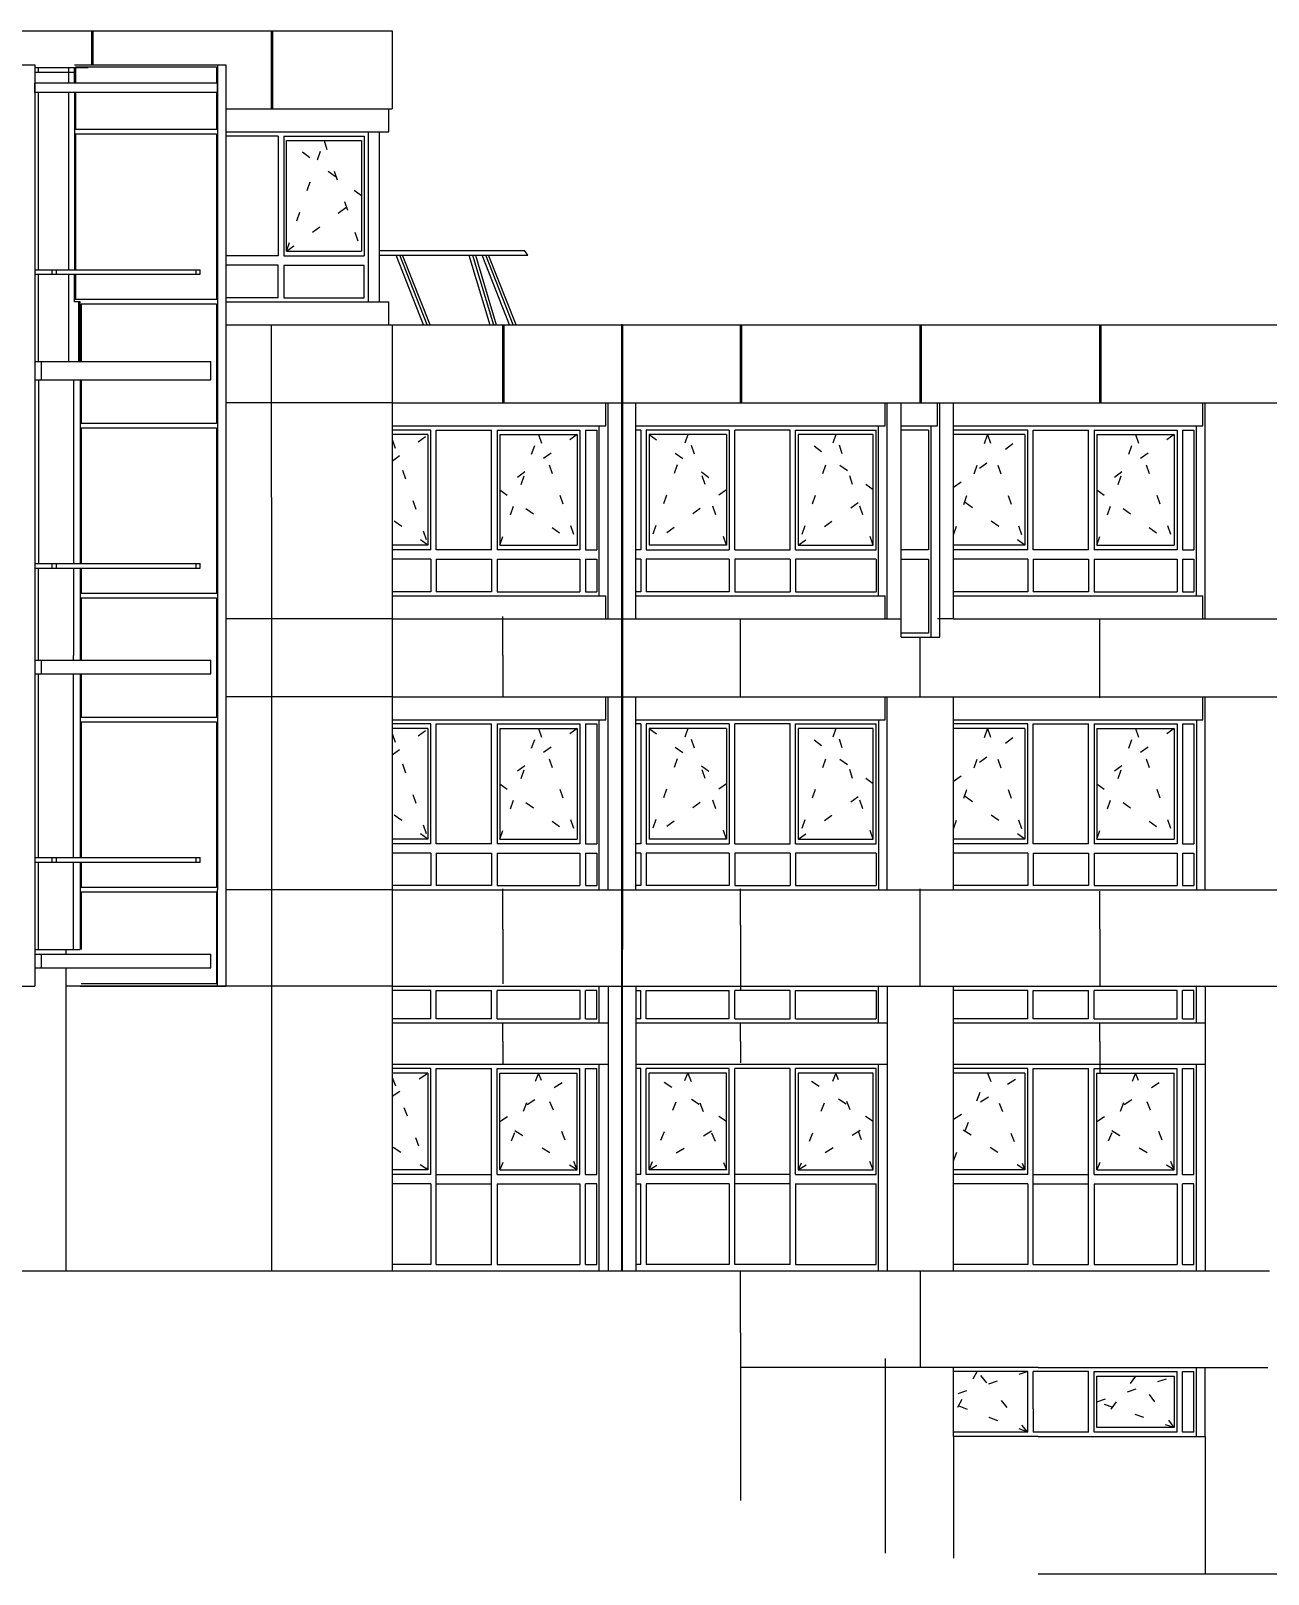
# Model space of a CAD drawing. Header units: metres. Extents: x -54.9 to 38.2, y -3.7 to 17.4.
# Drawn here: x 13.19 to 26.66, y -3.3 to 13.5 of the extents above; entities that cross this region are included whole.
import ezdxf

# ---------------------------------------------------------------- set-up
doc = ezdxf.new("R2010")
doc.units = ezdxf.units.M
for name, pattern in [('DASHDOT', [2, 1.25, -0.25, 0.25, -0.25]), ('DASHED', [0.75, 0.5, -0.25]), ('DOT', [0.25, 0, -0.25])]:
    doc.linetypes.add(name, pattern=pattern)
doc.layers.add('1', color=7, linetype='DASHED')
doc.layers.add('4', color=7, linetype='DASHDOT')

msp = doc.modelspace()

# ---------------------------------------------------------------- linework, layer by layer
at = {"layer": '1', "color": 1, "linetype": 'CONTINUOUS'}
for p, q in [((13.005578, 13.5), (13.862635, 13.5)), ((13.854651, 13.13), (13.854651, 13.5)), ((13.862635, 13.5), (15.825092, 13.5)), ((13.862635, 13.13), (13.862635, 13.5)), ((13.868655, 13.13), (13.868655, 13.5)), ((15.811088, 12.65), (15.811088, 13.5)), ((15.819073, 12.65), (15.819073, 13.5)), ((15.825092, 13.5), (17.123404, 13.5)), ((15.825092, 12.65), (15.825092, 13.5)), ((17.123404, 13.5), (17.123404, 12.65)), ((11.5893, 13.13), (13.234933, 13.13)), ((13.234933, 13.13), (13.234933, 3.1)), ((13.665561, 13.13), (15.311198, 13.13)), ((15.221696, 13.13), (15.221696, 9.2)), ((15.311198, 13.13), (15.311216, 3.1)), ((13.234933, 13.1), (13.814871, 13.1)), ((13.234933, 13.05), (13.665561, 13.05)), ((13.274689, 13.05), (13.274689, 13.1)), ((13.604086, 12.93), (13.604086, 13.1)), ((13.665561, 12.93), (13.665561, 13.1)), ((15.221696, 12.93), (13.234933, 12.93)), ((13.234933, 12.83), (13.234933, 12.93)), ((15.221696, 12.83), (13.234933, 12.83)), ((13.274716, 10.9), (13.274692, 12.83)), ((13.604086, 10.9), (13.604086, 12.83)), ((13.665561, 12.83), (13.665561, 10.9)), ((15.221696, 12.83), (15.221696, 12.93)), ((15.311198, 12.65), (15.819073, 12.65)), ((15.819073, 12.65), (17.123404, 12.65)), ((17.088279, 12.4), (17.088279, 12.65)), ((15.311198, 12.4), (17.088279, 12.4)), ((16.981887, 12.4), (16.982882, 10.55)), ((16.982882, 11.11), (18.564916, 11.11)), ((18.599505, 11.06), (18.564916, 11.11)), ((16.982882, 11.06), (18.599505, 11.06)), ((17.4659, 10.3), (17.166174, 11.06)), ((17.505833, 10.3), (17.206107, 11.06)), ((17.535927, 10.3), (17.236201, 11.06)), ((17.959499, 11.06), (18.185374, 10.3)), ((17.999433, 11.06), (18.225307, 10.3)), ((18.029526, 11.06), (18.255401, 10.3)), ((18.40148, 10.3), (18.101754, 11.06)), ((18.441414, 10.3), (18.141688, 11.06)), ((18.471507, 10.3), (18.171781, 11.06)), ((13.234933, 10.9), (13.467634, 10.9)), ((13.234933, 10.85), (13.467634, 10.85)), ((13.274729, 9.9), (13.274717, 10.85)), ((13.422888, 10.85), (13.422888, 10.9)), ((13.467634, 10.9), (15.033769, 10.9)), ((13.467634, 10.85), (13.467634, 10.9)), ((13.467634, 10.85), (15.033769, 10.85)), ((13.604086, 9.9), (13.604086, 10.85)), ((13.665561, 10.55), (13.665561, 10.85)), ((14.989022, 10.85), (14.989022, 10.9)), ((15.033769, 10.85), (15.033769, 10.9)), ((13.707127, 10.55), (13.707127, 9.9)), ((15.311198, 10.55), (17.088279, 10.55)), ((17.088279, 10.3), (17.088279, 10.55)), ((15.311198, 10.3), (18.341269, 10.3)), ((15.811088, 8.418588), (15.811088, 10.3)), ((17.123404, 10.3), (17.123404, 0)), ((18.327274, 9.45), (18.327274, 10.3)), ((18.335259, 9.45), (18.335259, 10.3)), ((18.341269, 10.3), (19.618722, 10.3)), ((18.341269, 9.45), (18.341269, 10.3)), ((19.630762, 10.3), (19.618722, 10.3)), ((19.630762, 10.3), (20.924189, 10.3)), ((19.630762, 10.3), (19.630779, 9.9)), ((20.916204, 9.45), (20.916204, 10.3)), ((20.924189, 10.3), (22.885466, 10.3)), ((20.924189, 9.45), (20.924189, 10.3)), ((20.930199, 9.45), (20.930199, 10.3)), ((22.87147, 9.45), (22.87147, 10.3)), ((22.879455, 9.45), (22.879455, 10.3)), ((22.885466, 10.3), (24.840732, 10.3)), ((22.885466, 9.45), (22.885466, 10.3)), ((24.826737, 9.45), (24.826737, 10.3)), ((24.834722, 9.45), (24.834722, 10.3)), ((24.840732, 10.3), (28.515728, 10.3)), ((24.840732, 9.45), (24.840732, 10.3)), ((13.234933, 9.9), (15.15011, 9.9)), ((13.306546, 9.7), (13.306546, 9.9)), ((15.15011, 9.7), (15.15011, 9.9)), ((19.630779, 9.9), (19.61874, 9.9)), ((19.630779, 9.9), (19.61874, 9.9)), ((19.630775, 9.9), (19.630779, 3.5)), ((13.234933, 9.7), (15.15011, 9.7)), ((13.274728, 9.7), (13.274723, 7.7)), ((13.653787, 9.7), (13.653782, 7.7)), ((13.7254, 9.7), (13.725415, 7.7)), ((17.123404, 9.45), (15.311198, 9.45)), ((17.123404, 9.45), (18.341269, 9.45)), ((18.341269, 9.45), (19.474301, 9.45)), ((19.450337, 9.45), (20.172456, 9.45)), ((19.450337, 9.2), (19.450337, 9.45)), ((19.474301, 7.1), (19.474301, 9.45)), ((19.775197, 9.45), (20.930199, 9.45)), ((19.775197, 7.1), (19.775197, 9.45)), ((20.930199, 9.45), (22.513442, 9.45)), ((22.489474, 9.2), (22.489474, 9.45)), ((22.513442, 9.45), (23.490828, 9.45)), ((22.513442, 7.1), (22.513442, 9.45)), ((22.663905, 9.45), (22.879455, 9.45)), ((22.663905, 6.9), (22.663905, 9.45)), ((22.879455, 9.45), (23.08518, 9.45)), ((23.061217, 9.2), (23.061217, 9.45)), ((23.08518, 6.9), (23.08518, 9.45)), ((23.23563, 9.45), (24.840732, 9.45)), ((23.23563, 7.1), (23.23563, 9.45)), ((24.840732, 9.45), (25.973867, 9.45)), ((25.949903, 9.45), (27.065776, 9.45)), ((25.949903, 9.2), (25.949903, 9.45)), ((25.973867, 7.1), (25.973867, 9.45)), ((15.221696, 9.2), (15.221714, 4.15)), ((17.123404, 9.2), (19.450337, 9.2)), ((19.378469, 7.35), (19.378469, 9.2)), ((19.775197, 9.2), (22.489474, 9.2)), ((22.417601, 7.35), (22.417601, 9.2)), ((22.663905, 9.2), (23.061217, 9.2)), ((22.989335, 6.9), (22.989335, 9.2)), ((23.23563, 9.2), (25.949903, 9.2)), ((25.87803, 7.35), (25.87803, 9.2)), ((15.811088, 8.418588), (15.811088, 0)), ((13.234933, 7.7), (13.467634, 7.7)), ((13.234933, 7.65), (13.467634, 7.65)), ((13.27472, 6.65), (13.274722, 7.65)), ((13.422888, 7.65), (13.422888, 7.7)), ((13.467634, 7.7), (15.033769, 7.7)), ((13.467634, 7.65), (13.467634, 7.7)), ((13.467634, 7.65), (15.033769, 7.65)), ((13.653782, 7.65), (13.653779, 6.7)), ((13.725415, 7.65), (13.725418, 6.65)), ((14.989022, 7.65), (14.989022, 7.7)), ((15.033769, 7.65), (15.033769, 7.7)), ((17.123404, 7.35), (19.450337, 7.35)), ((19.450337, 7.1), (19.450337, 7.35)), ((19.775197, 7.35), (22.489474, 7.35)), ((22.489474, 7.1), (22.489474, 7.35)), ((23.23563, 7.35), (25.949903, 7.35)), ((25.949903, 7.1), (25.949903, 7.35)), ((17.123404, 7.1), (15.311198, 7.1)), ((17.123404, 7.1), (19.474301, 7.1)), ((18.327274, 6.7), (18.327274, 7.125)), ((19.450337, 7.1), (20.001406, 7.1)), ((19.775197, 7.1), (22.513442, 7.1)), ((20.916204, 6.255943), (20.916204, 7.1)), ((22.489474, 7.1), (22.663905, 7.1)), ((23.23563, 7.1), (23.061217, 7.1)), ((23.23563, 7.1), (25.973867, 7.1)), ((24.826737, 6.23926), (24.826737, 7.1)), ((25.949903, 7.1), (26.984504, 7.1)), ((22.663905, 6.9), (23.08518, 6.9)), ((22.87147, 6.255943), (22.87147, 6.9)), ((13.234933, 6.65), (15.15011, 6.65)), ((13.306546, 6.5), (13.306546, 6.65)), ((13.653779, 6.65), (13.653779, 6.7)), ((15.15011, 6.5), (15.15011, 6.65)), ((18.327274, 6.7), (18.327274, 6.255943)), ((19.61874, 6.7), (19.61874, 0)), ((13.234933, 6.5), (15.15011, 6.5)), ((13.274726, 4.5), (13.27472, 6.5)), ((13.653779, 4.5), (13.653779, 6.5)), ((13.725418, 6.5), (13.725418, 4.5)), ((17.123404, 6.25), (15.311216, 6.25)), ((17.123404, 6.25), (19.474301, 6.25)), ((19.450337, 6), (19.450337, 6.25)), ((19.474301, 6.25), (26.984508, 6.25)), ((19.474301, 4.15), (19.474301, 6.25)), ((19.775197, 6.25), (22.513442, 6.25)), ((19.775197, 4.15), (19.775197, 6.25)), ((22.489474, 6), (22.489474, 6.25)), ((22.513442, 4.15), (22.513442, 6.25)), ((23.23563, 6.25), (25.973867, 6.25)), ((23.23563, 4.15), (23.23563, 6.25)), ((25.949903, 6), (25.949903, 6.25)), ((25.973867, 4.15), (25.973867, 6.25)), ((17.123404, 6), (19.450337, 6)), ((19.378469, 4.15), (19.378469, 6)), ((19.775197, 6), (22.489474, 6)), ((22.417604, 6), (22.417612, 4.15)), ((23.23563, 6), (25.949903, 6)), ((25.878033, 6), (25.878041, 4.15)), ((13.234933, 4.5), (13.467643, 4.5)), ((13.234933, 4.45), (13.467643, 4.45)), ((13.274729, 3.5), (13.274726, 4.45)), ((13.422896, 4.45), (13.422896, 4.5)), ((13.467643, 4.5), (15.03376, 4.5)), ((13.467643, 4.45), (13.467643, 4.5)), ((13.467643, 4.45), (15.03376, 4.45)), ((13.653779, 3.5), (13.653779, 4.45)), ((13.725418, 4.45), (13.725418, 3.5)), ((14.989013, 4.45), (14.989013, 4.5)), ((15.03376, 4.45), (15.03376, 4.5)), ((15.221714, 3.1), (15.221714, 4.15)), ((17.123404, 4.15), (15.311216, 4.15)), ((17.123404, 4.15), (19.474301, 4.15)), ((18.327274, 3.72), (18.327274, 4.158414)), ((19.474301, 4.15), (26.984504, 4.15)), ((19.775197, 4.15), (22.513442, 4.15)), ((20.916204, 3.76367), (20.916204, 4.158414)), ((22.87147, 3.1), (22.87147, 4.158414)), ((23.23563, 4.15), (25.973867, 4.15)), ((24.826737, 3.72), (24.826737, 4.135)), ((18.327274, 3.72), (18.327274, 3.125)), ((20.916204, 3.76367), (20.916204, 3.055)), ((24.826737, 3.72), (24.826737, 3.1)), ((13.234933, 3.5), (13.725418, 3.5)), ((13.234933, 3.45), (15.150101, 3.45)), ((13.306555, 3.3), (13.306555, 3.45)), ((13.572783, 3.45), (13.572783, 3.5)), ((15.150101, 3.3), (15.150101, 3.45)), ((19.630775, 0), (19.630775, 3.5)), ((13.234933, 3.3), (15.150101, 3.3)), ((13.572783, 0), (13.572783, 3.3)), ((11.649127, 3.1), (13.234933, 3.1)), ((17.123404, 3.1), (13.572783, 3.1)), ((13.725418, 3.1), (15.311216, 3.1)), ((17.123404, 3.1), (19.474296, 3.1)), ((19.378469, 2.7), (19.378469, 3.1)), ((19.474296, 3.1), (26.984504, 3.1)), ((19.474296, 3.1), (19.474296, 0)), ((19.775192, 3.1), (22.513446, 3.1)), ((19.775192, 3.1), (19.775192, 0)), ((22.417614, 2.7), (22.417614, 3.1)), ((22.513446, 3.1), (22.513446, 0)), ((23.23563, 3.1), (25.973889, 3.1)), ((23.23563, 0), (23.23563, 3.1)), ((25.878044, 2.7), (25.878044, 3.1)), ((25.973889, 3.1), (25.973889, 0)), ((17.123404, 2.7), (19.474296, 2.7)), ((18.327274, 2.5), (18.327274, 2.7)), ((19.775192, 2.7), (22.513446, 2.7)), ((20.916204, 2.5), (20.916204, 2.7)), ((23.23563, 2.7), (25.973889, 2.7)), ((23.23563, 2.25), (23.23563, 2.7)), ((24.826737, 2.5), (24.826737, 2.7)), ((18.327274, 2.5), (18.327274, 2.25)), ((20.916204, 2.5), (20.916204, 2.265)), ((24.826737, 2.5), (24.826737, 2.155)), ((17.123404, 2.25), (19.474296, 2.25)), ((19.378469, 0), (19.378469, 2.25)), ((19.775192, 2.25), (22.513446, 2.25)), ((22.417614, 0), (22.417614, 2.25)), ((23.23563, 2.25), (25.973889, 2.25)), ((25.878044, 0), (25.878044, 2.25)), ((13.024147, 0), (17.123404, 0)), ((17.123404, 0), (21.468669, 0)), ((20.916204, -0.67), (20.916204, 0)), ((21.468669, 0), (24.157084, 0)), ((22.87147, 0), (22.87147, -1.05)), ((24.157084, 0), (25.973889, 0)), ((25.973889, 0), (26.674355, 0)), ((20.916204, -0.67), (20.916204, -2.49895)), ((22.489474, -0.951232), (22.489474, -3.072823)), ((23.23563, -1.05), (20.916204, -1.05)), ((23.23563, -1.8), (23.23563, -1.05)), ((24.157084, -1.05), (23.23563, -1.05)), ((24.042512, -1.095), (23.23563, -1.095)), ((24.042512, -1.755), (24.042512, -1.095)), ((24.102693, -1.5), (24.102693, -1.095)), ((24.157084, -1.095), (24.102693, -1.095)), ((24.157084, -1.05), (25.973889, -1.05)), ((25.878046, -1.8), (25.878045, -1.05)), ((25.878045, -1.05), (26.656965, -1.05)), ((25.973889, -1.8), (25.973889, -1.05)), ((24.102693, -1.5), (24.102693, -1.755)), ((24.042512, -1.755), (23.23563, -1.755)), ((24.157084, -1.8), (23.23563, -1.8)), ((23.23563, -1.8), (23.23563, -3.124994)), ((24.157084, -1.755), (24.102693, -1.755)), ((24.157084, -1.8), (25.973889, -1.8)), ((25.973889, -1.8), (25.973889, -3.3)), ((35.259275, -3.3), (24.157084, -3.3))]:
    msp.add_line(p, q, dxfattribs=at)
at = {"layer": '1', "color": 1, "linetype": 'DOT'}
for p, q in [((23.490828, -1.09), (23.23563, -1.56545)), ((24.042512, -1.095), (23.23563, -1.35)), ((24.042512, -1.755), (23.490828, -1.09)), ((24.042512, -1.755), (23.23563, -1.45))]:
    msp.add_line(p, q, dxfattribs=at)
at = {"layer": '1', "color": 1, "linetype": 'CONTINUOUS'}
for points in [[(13.7254, 9.9), (13.7254, 10.55), (13.665561, 10.55)], [(19.618722, 10.3), (19.61874, 9.9), (19.61874, 6.7)]]:
    msp.add_lwpolyline(points, dxfattribs=at)
at = {"layer": '4', "color": 1, "linetype": 'CONTINUOUS'}
for p, q in [((15.210541, 13.105), (13.676715, 13.105)), ((15.210541, 13.105), (15.210541, 12.93)), ((13.676715, 13.1), (13.676715, 12.93)), ((13.676715, 12.83), (13.676715, 12.425)), ((15.210541, 12.375), (13.676715, 12.375)), ((13.676715, 12.375), (13.676715, 10.9)), ((15.883566, 12.355), (15.311198, 12.355)), ((15.883566, 12.355), (15.883566, 11.05)), ((15.943745, 12.355), (15.943745, 11.05)), ((15.943745, 12.355), (16.819347, 12.355)), ((16.819347, 12.355), (16.819347, 11.05)), ((16.861472, 12.4), (16.861472, 10.55)), ((15.973835, 11.1), (16.789258, 11.1)), ((15.883566, 11.05), (15.311198, 11.05)), ((15.883566, 10.95), (15.311198, 10.95)), ((15.883566, 10.595), (15.883566, 10.95)), ((15.943745, 11.05), (16.819347, 11.05)), ((15.943745, 10.95), (16.819347, 10.95)), ((15.943745, 10.95), (15.943745, 10.595)), ((16.819347, 10.595), (16.819347, 10.95)), ((13.676715, 10.85), (13.676715, 10.575)), ((15.883566, 10.595), (15.311198, 10.595)), ((15.943745, 10.595), (16.819347, 10.595)), ((15.210541, 10.525), (13.736555, 10.525)), ((13.736555, 10.525), (13.736555, 9.9)), ((13.736555, 9.7), (13.736555, 9.225)), ((15.210541, 9.175), (13.736555, 9.175)), ((13.736555, 9.175), (13.736555, 7.7)), ((17.542934, 9.155), (17.123404, 9.155)), ((17.512844, 9.105), (17.123404, 9.105)), ((17.512844, 9.105), (17.512844, 7.9)), ((17.542934, 7.85), (17.542934, 9.155)), ((17.603116, 7.85), (17.603116, 9.155)), ((17.603116, 9.155), (18.204929, 9.155)), ((18.204929, 7.85), (18.204929, 9.155)), ((18.26511, 9.155), (18.26511, 7.85)), ((18.26511, 9.155), (19.167829, 9.155)), ((19.167829, 9.155), (19.167829, 7.85)), ((19.22801, 9.155), (19.22801, 7.85)), ((19.829827, 9.155), (19.775197, 9.155)), ((19.829827, 9.155), (19.829827, 7.85)), ((19.890008, 9.155), (19.890008, 7.85)), ((20.792724, 9.155), (19.890008, 9.155)), ((20.792724, 9.155), (20.792724, 7.85)), ((20.852905, 7.85), (20.852905, 9.155)), ((21.454716, 9.155), (20.852905, 9.155)), ((21.454716, 7.85), (21.454716, 9.155)), ((21.514897, 7.85), (21.514897, 9.155)), ((21.514897, 9.155), (22.390532, 9.155)), ((22.390532, 7.85), (22.390532, 9.155)), ((22.962252, 9.155), (22.663905, 9.155)), ((22.962252, 9.155), (22.962252, 7.85)), ((24.042512, 9.155), (23.23563, 9.155)), ((24.012422, 9.105), (23.23563, 9.105)), ((24.012422, 9.105), (24.012422, 7.9)), ((24.042512, 7.85), (24.042512, 9.155)), ((24.102693, 7.85), (24.102693, 9.155)), ((24.102693, 9.155), (24.704502, 9.155)), ((24.704502, 7.85), (24.704502, 9.155)), ((24.764683, 9.155), (24.764683, 7.85)), ((24.764683, 9.155), (25.667396, 9.155)), ((25.667396, 9.155), (25.667396, 7.85)), ((25.727577, 9.155), (25.727577, 7.85)), ((17.512844, 7.9), (17.123404, 7.9)), ((24.012422, 7.9), (23.23563, 7.9)), ((17.542934, 7.85), (17.123404, 7.85)), ((17.542934, 7.75), (17.123404, 7.75)), ((17.542934, 7.75), (17.542934, 7.395)), ((18.204929, 7.85), (17.603116, 7.85)), ((17.603116, 7.75), (17.603116, 7.395)), ((17.603116, 7.75), (18.204929, 7.75)), ((18.204929, 7.75), (18.204929, 7.395)), ((19.167829, 7.85), (18.26511, 7.85)), ((18.26511, 7.75), (19.167829, 7.75)), ((18.26511, 7.75), (18.26511, 7.395)), ((19.167829, 7.75), (19.167829, 7.395)), ((19.22801, 7.85), (19.351382, 7.85)), ((19.22801, 7.75), (19.22801, 7.395)), ((19.22801, 7.75), (19.351382, 7.75)), ((19.351382, 7.75), (19.351382, 7.395)), ((19.829827, 7.85), (19.775197, 7.85)), ((19.829827, 7.75), (19.775197, 7.75)), ((19.829827, 7.75), (19.829827, 7.395)), ((19.890008, 7.85), (20.792724, 7.85)), ((20.792724, 7.75), (19.890008, 7.75)), ((19.890008, 7.75), (19.890008, 7.395)), ((20.792724, 7.75), (20.792724, 7.395)), ((20.852905, 7.85), (21.454716, 7.85)), ((20.852905, 7.75), (20.852905, 7.395)), ((21.454716, 7.75), (20.852905, 7.75)), ((21.454716, 7.75), (21.454716, 7.395)), ((21.514897, 7.85), (22.390532, 7.85)), ((21.514897, 7.75), (21.514897, 7.395)), ((22.390532, 7.75), (21.514897, 7.75)), ((22.390532, 7.75), (22.390532, 7.395)), ((22.962252, 7.85), (22.663905, 7.85)), ((22.663905, 7.75), (22.962252, 7.75)), ((22.962252, 7.75), (22.962252, 6.945)), ((24.042512, 7.85), (23.23563, 7.85)), ((24.042512, 7.75), (23.23563, 7.75)), ((24.042512, 7.75), (24.042512, 7.395)), ((24.704502, 7.85), (24.102693, 7.85)), ((24.102693, 7.75), (24.102693, 7.395)), ((24.102693, 7.75), (24.704502, 7.75)), ((24.704502, 7.75), (24.704502, 7.395)), ((25.667396, 7.85), (24.764683, 7.85)), ((24.764683, 7.75), (25.667396, 7.75)), ((24.764683, 7.75), (24.764683, 7.395)), ((25.667396, 7.75), (25.667396, 7.395)), ((25.727577, 7.85), (25.850948, 7.85)), ((25.727577, 7.75), (25.727577, 7.395)), ((25.727577, 7.75), (25.850948, 7.75)), ((25.850948, 7.75), (25.850948, 7.395)), ((13.736555, 7.65), (13.736555, 7.375)), ((17.542934, 7.395), (17.123404, 7.395)), ((18.204929, 7.395), (17.603116, 7.395)), ((18.26511, 7.395), (19.167829, 7.395)), ((19.22801, 7.395), (19.351382, 7.395)), ((19.829827, 7.395), (19.775197, 7.395)), ((20.792724, 7.395), (19.890008, 7.395)), ((20.852905, 7.395), (21.454716, 7.395)), ((21.514897, 7.395), (22.390532, 7.395)), ((24.042512, 7.395), (23.23563, 7.395)), ((24.704502, 7.395), (24.102693, 7.395)), ((24.764683, 7.395), (25.667396, 7.395)), ((25.727577, 7.395), (25.850948, 7.395)), ((15.210559, 7.325), (13.736573, 7.325)), ((13.736573, 7.325), (13.736573, 6.65)), ((22.962252, 6.945), (22.663905, 6.945)), ((13.736573, 6.5), (13.736573, 6.025)), ((15.210559, 5.975), (13.736573, 5.975)), ((13.736573, 5.975), (13.736573, 4.5)), ((17.542934, 5.955), (17.123404, 5.955)), ((17.512844, 5.905), (17.123404, 5.905)), ((17.512844, 5.905), (17.512844, 4.7)), ((17.542934, 4.65), (17.542934, 5.955)), ((17.603116, 4.65), (17.603116, 5.955)), ((17.603116, 5.955), (18.204929, 5.955)), ((18.204929, 4.65), (18.204929, 5.955)), ((18.26511, 5.955), (18.26511, 4.65)), ((18.26511, 5.955), (19.167829, 5.955)), ((19.167829, 5.955), (19.167829, 4.65)), ((19.22801, 5.955), (19.22801, 4.65)), ((19.829827, 5.955), (19.775197, 5.955)), ((19.829827, 5.955), (19.829827, 4.65)), ((19.890008, 5.955), (19.890008, 4.65)), ((20.792724, 5.955), (19.890008, 5.955)), ((20.792724, 5.955), (20.792724, 4.65)), ((20.852905, 4.65), (20.852905, 5.955)), ((21.454716, 5.955), (20.852905, 5.955)), ((21.454716, 4.65), (21.454716, 5.955)), ((21.514897, 4.65), (21.514897, 5.955)), ((21.514897, 5.955), (22.390532, 5.955)), ((22.390532, 4.65), (22.390532, 5.955)), ((24.042512, 5.955), (23.23563, 5.955)), ((24.012422, 5.905), (23.23563, 5.905)), ((24.012422, 5.905), (24.012422, 4.7)), ((24.042512, 4.65), (24.042512, 5.955)), ((24.102693, 4.65), (24.102693, 5.955)), ((24.102693, 5.955), (24.704502, 5.955)), ((24.704502, 4.65), (24.704502, 5.955)), ((24.764683, 5.955), (24.764683, 4.65)), ((24.764683, 5.955), (25.667396, 5.955)), ((25.667396, 5.955), (25.667396, 4.65)), ((25.727577, 5.955), (25.727577, 4.65)), ((17.512844, 4.7), (17.123404, 4.7)), ((17.542934, 4.65), (17.123404, 4.65)), ((17.542934, 4.55), (17.123404, 4.55)), ((17.542934, 4.55), (17.542934, 4.195)), ((18.204929, 4.65), (17.603116, 4.65)), ((17.603116, 4.55), (17.603116, 4.195)), ((17.603116, 4.55), (18.204929, 4.55)), ((18.204929, 4.55), (18.204929, 4.195)), ((19.167829, 4.65), (18.26511, 4.65)), ((18.26511, 4.55), (19.167829, 4.55)), ((18.26511, 4.55), (18.26511, 4.195)), ((19.167829, 4.55), (19.167829, 4.195)), ((19.22801, 4.65), (19.351382, 4.65)), ((19.22801, 4.55), (19.22801, 4.195)), ((19.22801, 4.55), (19.351382, 4.55)), ((19.351382, 4.55), (19.351382, 4.195)), ((19.829827, 4.65), (19.775197, 4.65)), ((19.829827, 4.55), (19.775197, 4.55)), ((19.829827, 4.55), (19.829827, 4.195)), ((19.890008, 4.65), (20.792724, 4.65)), ((20.792724, 4.55), (19.890008, 4.55)), ((19.890008, 4.55), (19.890008, 4.195)), ((20.792724, 4.55), (20.792724, 4.195)), ((20.852905, 4.65), (21.454716, 4.65)), ((20.852905, 4.55), (20.852905, 4.195)), ((21.454716, 4.55), (20.852905, 4.55)), ((21.454716, 4.55), (21.454716, 4.195)), ((21.514897, 4.65), (22.390532, 4.65)), ((21.514897, 4.55), (21.514897, 4.195)), ((22.390532, 4.55), (21.514897, 4.55)), ((22.390532, 4.55), (22.390532, 4.195)), ((24.012422, 4.7), (23.23563, 4.7)), ((24.042512, 4.65), (23.23563, 4.65)), ((24.042512, 4.55), (23.23563, 4.55)), ((24.042512, 4.55), (24.042512, 4.195)), ((24.704502, 4.65), (24.102693, 4.65)), ((24.102693, 4.55), (24.102693, 4.195)), ((24.102693, 4.55), (24.704502, 4.55)), ((24.704502, 4.55), (24.704502, 4.195)), ((25.667396, 4.65), (24.764683, 4.65)), ((24.764683, 4.55), (25.667396, 4.55)), ((24.764683, 4.55), (24.764683, 4.195)), ((25.667396, 4.55), (25.667396, 4.195)), ((25.727577, 4.65), (25.850948, 4.65)), ((25.727577, 4.55), (25.727577, 4.195)), ((25.727577, 4.55), (25.850948, 4.55)), ((25.850948, 4.55), (25.850948, 4.195)), ((13.736573, 4.45), (13.736573, 4.175)), ((15.210559, 4.125), (13.736573, 4.125)), ((13.736573, 4.125), (13.736573, 3.5)), ((17.542934, 4.195), (17.123404, 4.195)), ((18.204929, 4.195), (17.603116, 4.195)), ((18.26511, 4.195), (19.167829, 4.195)), ((19.22801, 4.195), (19.351382, 4.195)), ((19.829827, 4.195), (19.775197, 4.195)), ((20.792724, 4.195), (19.890008, 4.195)), ((20.852905, 4.195), (21.454716, 4.195)), ((21.514897, 4.195), (22.390532, 4.195)), ((24.042512, 4.195), (23.23563, 4.195)), ((24.704502, 4.195), (24.102693, 4.195)), ((24.764683, 4.195), (25.667396, 4.195)), ((25.727577, 4.195), (25.850948, 4.195)), ((17.543808, 3.055), (17.123404, 3.055)), ((17.543808, 2.745), (17.543808, 3.055)), ((17.604018, 2.745), (17.604018, 3.055)), ((17.604018, 3.055), (18.206113, 3.055)), ((18.206113, 2.745), (18.206113, 3.055)), ((18.266323, 2.745), (18.266323, 3.055)), ((19.169465, 3.055), (18.266323, 3.055)), ((19.169465, 2.745), (19.169465, 3.055)), ((19.229675, 2.745), (19.229675, 3.055)), ((19.353104, 3.055), (19.229675, 3.055)), ((19.353104, 2.745), (19.353104, 3.055)), ((19.775192, 3.055), (19.829822, 3.055)), ((19.829822, 2.745), (19.829822, 3.055)), ((19.890004, 2.745), (19.890004, 3.055)), ((19.890004, 3.055), (20.79272, 3.055)), ((20.79272, 2.745), (20.79272, 3.055)), ((20.852901, 2.745), (20.852901, 3.055)), ((21.454712, 3.055), (20.852901, 3.055)), ((21.454712, 2.745), (21.454712, 3.055)), ((21.514893, 2.745), (21.514893, 3.055)), ((24.042529, 3.055), (23.23563, 3.055)), ((24.042529, 2.745), (24.042529, 3.055)), ((24.10271, 2.745), (24.10271, 3.055)), ((24.10271, 3.055), (24.704521, 3.055)), ((24.704521, 2.745), (24.704521, 3.055)), ((24.764702, 2.745), (24.764702, 3.055)), ((25.667418, 3.055), (24.764702, 3.055)), ((25.667418, 2.745), (25.667418, 3.055)), ((25.727599, 2.745), (25.727599, 3.055)), ((25.85097, 3.055), (25.727599, 3.055)), ((25.85097, 2.745), (25.85097, 3.055)), ((17.543808, 2.745), (17.123404, 2.745)), ((18.206113, 2.745), (17.604018, 2.745)), ((18.266323, 2.745), (19.169465, 2.745)), ((19.229675, 2.745), (19.353104, 2.745)), ((19.829822, 2.745), (19.775192, 2.745)), ((20.79272, 2.745), (19.890004, 2.745)), ((20.852901, 2.745), (21.454712, 2.745)), ((21.514893, 2.745), (22.390528, 2.745)), ((24.042529, 2.745), (23.23563, 2.745)), ((24.704521, 2.745), (24.10271, 2.745)), ((24.764702, 2.745), (25.667418, 2.745)), ((25.727599, 2.745), (25.85097, 2.745)), ((17.542939, 2.205), (17.123404, 2.205)), ((17.542939, 1.05), (17.542939, 2.205)), ((17.60312, 0.07), (17.60312, 2.205)), ((17.60312, 2.205), (18.204933, 2.205)), ((18.204933, 0.07), (18.204933, 2.205)), ((18.265114, 1.05), (18.265114, 2.205)), ((18.265114, 2.205), (19.167834, 2.205)), ((19.167834, 1.05), (19.167834, 2.205)), ((19.228015, 1.05), (19.228015, 2.205)), ((19.228015, 2.205), (19.351386, 2.205)), ((19.351386, 1.05), (19.351386, 2.205)), ((19.829822, 2.205), (19.775192, 2.205)), ((19.829822, 1.05), (19.829822, 2.205)), ((19.890004, 1.05), (19.890004, 2.205)), ((20.79272, 2.205), (19.890004, 2.205)), ((20.79272, 1.05), (20.79272, 2.205)), ((20.852901, 0.07), (20.852901, 2.205)), ((21.454712, 2.205), (20.852901, 2.205)), ((21.454712, 0.07), (21.454712, 2.205)), ((21.514893, 1.05), (21.514893, 2.205)), ((24.042526, 2.205), (23.23563, 2.205)), ((24.042526, 1.05), (24.042526, 2.205)), ((24.102707, 0.07), (24.102707, 2.205)), ((24.102707, 2.205), (24.704515, 2.205)), ((24.704515, 0.07), (24.704515, 2.205)), ((24.764696, 1.05), (24.764696, 2.205)), ((24.764696, 2.205), (25.66741, 2.205)), ((25.66741, 1.05), (25.66741, 2.205)), ((25.727591, 1.05), (25.727591, 2.205)), ((25.727591, 2.205), (25.850961, 2.205)), ((25.850961, 1.05), (25.850961, 2.205)), ((17.512848, 2.155), (17.123404, 2.155)), ((17.512848, 2.155), (17.512848, 1.1)), ((24.012435, 2.155), (23.23563, 2.155)), ((24.012435, 2.155), (24.012435, 1.1)), ((17.512848, 1.1), (17.123404, 1.1)), ((17.542939, 1.05), (17.123404, 1.05)), ((17.60312, 1.05), (18.204933, 1.05)), ((18.265114, 1.05), (19.167834, 1.05)), ((19.228015, 1.05), (19.351386, 1.05)), ((19.829822, 1.05), (19.775192, 1.05)), ((20.79272, 1.05), (19.890004, 1.05)), ((21.454712, 1.05), (20.852901, 1.05)), ((21.514893, 1.05), (22.390528, 1.05)), ((24.012435, 1.1), (23.23563, 1.1)), ((24.042526, 1.05), (23.23563, 1.05)), ((24.102707, 1.05), (24.704515, 1.05)), ((24.764696, 1.05), (25.66741, 1.05)), ((25.727591, 1.05), (25.850961, 1.05)), ((17.542939, 0.95), (17.123404, 0.95)), ((17.542939, 0.95), (17.542939, 0.07)), ((17.60312, 0.95), (18.204933, 0.95)), ((18.265114, 0.95), (19.167834, 0.95)), ((18.265114, 0.95), (18.265114, 0.07)), ((19.167834, 0.95), (19.167834, 0.07)), ((19.228015, 0.07), (19.228015, 0.95)), ((19.351386, 0.95), (19.228015, 0.95)), ((19.351386, 0.07), (19.351386, 0.95)), ((19.775192, 0.95), (19.829822, 0.95)), ((19.829822, 0.07), (19.829822, 0.95)), ((20.79272, 0.95), (19.890004, 0.95)), ((19.890004, 0.95), (19.890004, 0.07)), ((20.79272, 0.95), (20.79272, 0.07)), ((21.454712, 0.95), (20.852901, 0.95)), ((21.514893, 0.95), (22.390528, 0.95)), ((21.514893, 0.95), (21.514893, 0.07)), ((22.390528, 0.07), (22.390528, 0.95)), ((24.042526, 0.95), (23.23563, 0.95)), ((24.042526, 0.95), (24.042526, 0.07)), ((24.102707, 0.95), (24.704515, 0.95)), ((24.764696, 0.95), (25.66741, 0.95)), ((24.764696, 0.95), (24.764696, 0.07)), ((25.66741, 0.95), (25.66741, 0.07)), ((25.727591, 0.07), (25.727591, 0.95)), ((25.850961, 0.95), (25.727591, 0.95)), ((25.850961, 0.07), (25.850961, 0.95)), ((17.542939, 0.07), (17.123404, 0.07)), ((17.60312, 0.07), (18.204933, 0.07)), ((18.265114, 0.07), (19.167834, 0.07)), ((19.228015, 0.07), (19.351386, 0.07)), ((19.829822, 0.07), (19.775192, 0.07)), ((20.79272, 0.07), (19.890004, 0.07)), ((21.454712, 0.07), (20.852901, 0.07)), ((21.514893, 0.07), (22.390528, 0.07)), ((24.042526, 0.07), (23.23563, 0.07)), ((24.102707, 0.07), (24.704515, 0.07)), ((24.764696, 0.07), (25.66741, 0.07)), ((25.727591, 0.07), (25.850961, 0.07)), ((24.764701, -1.755), (24.764701, -1.095)), ((24.764701, -1.095), (25.667414, -1.095)), ((25.667414, -1.755), (25.667414, -1.095)), ((25.727595, -1.755), (25.727595, -1.095)), ((25.727595, -1.095), (25.850966, -1.095)), ((25.850966, -1.755), (25.850966, -1.095)), ((24.70452, -1.755), (24.157084, -1.755)), ((25.667414, -1.755), (24.764701, -1.755)), ((25.850966, -1.755), (25.727595, -1.755))]:
    msp.add_line(p, q, dxfattribs=at)
at = {"layer": '4', "color": 1, "linetype": 'DOT'}
for p, q in [((17.123404, 8.817262), (17.512844, 9.105)), ((22.360442, 8.5025), (21.544988, 9.105)), ((23.23563, 8.531064), (24.012422, 9.105)), ((17.123404, 5.617262), (17.512844, 5.905)), ((22.360442, 5.3025), (21.544988, 5.905)), ((23.23563, 5.331064), (24.012422, 5.905)), ((17.123404, 1.903077), (17.512848, 2.155)), ((17.123404, 2.107691), (17.512848, 1.1)), ((23.23563, 1.652499), (24.012435, 2.155)), ((24.012435, 1.1), (23.23563, 1.602501)), ((17.512848, 1.1), (17.123404, 1.351923))]:
    msp.add_line(p, q, dxfattribs=at)
at = {"layer": '4', "color": 1, "linetype": 'CONTINUOUS'}
for points in [[(15.210541, 12.83), (15.210541, 12.425), (13.676715, 12.425)], [(15.210541, 12.375), (15.210541, 10.575), (13.676715, 10.575)], [(15.973835, 11.1), (15.973835, 12.305), (16.789258, 12.305), (16.789258, 11.1)], [(15.210541, 10.525), (15.210541, 9.225), (13.736555, 9.225)], [(15.210541, 9.175), (15.210541, 7.375), (13.736555, 7.375)], [(18.2952, 9.105), (18.2952, 7.9), (19.137738, 7.9)], [(18.2952, 9.105), (19.137738, 9.105), (19.137738, 7.9)], [(19.22801, 9.155), (19.351382, 9.155), (19.351382, 7.85)], [(20.762634, 9.105), (20.762634, 7.9), (19.920099, 7.9)], [(20.762634, 9.105), (19.920099, 9.105), (19.920099, 7.9)], [(21.544988, 7.9), (22.360442, 7.9), (22.360442, 9.105), (21.544988, 9.105), (21.544988, 7.9)], [(24.794773, 9.105), (24.794773, 7.9), (25.637306, 7.9)], [(24.794773, 9.105), (25.637306, 9.105), (25.637306, 7.9)], [(25.727577, 9.155), (25.850948, 9.155), (25.850948, 7.85)], [(15.210559, 7.325), (15.210559, 6.025), (13.736573, 6.025)], [(15.210559, 5.975), (15.210559, 4.175), (13.736573, 4.175)], [(18.2952, 5.905), (18.2952, 4.7), (19.137738, 4.7)], [(18.2952, 5.905), (19.137738, 5.905), (19.137738, 4.7)], [(19.22801, 5.955), (19.351382, 5.955), (19.351382, 4.65)], [(20.762634, 5.905), (20.762634, 4.7), (19.920099, 4.7)], [(20.762634, 5.905), (19.920099, 5.905), (19.920099, 4.7)], [(21.544988, 4.7), (22.360442, 4.7), (22.360442, 5.905), (21.544988, 5.905), (21.544988, 4.7)], [(24.794773, 5.905), (24.794773, 4.7), (25.637306, 4.7)], [(24.794773, 5.905), (25.637306, 5.905), (25.637306, 4.7)], [(25.727577, 5.955), (25.850948, 5.955), (25.850948, 4.65)], [(15.210559, 4.125), (15.210559, 3.125), (13.736573, 3.125)], [(21.514893, 3.055), (22.390528, 3.055), (22.390528, 2.745)], [(22.390528, 1.05), (22.390528, 2.205), (21.514893, 2.205)], [(18.295205, 1.1), (18.295205, 2.155), (19.137743, 2.155)], [(18.295205, 1.1), (19.137743, 1.1), (19.137743, 2.155)], [(20.762629, 1.1), (20.762629, 2.155), (19.920094, 2.155)], [(20.762629, 1.1), (19.920094, 1.1), (19.920094, 2.155)], [(21.544983, 1.1), (22.360437, 1.1), (22.360437, 2.155), (21.544983, 2.155), (21.544983, 1.1)], [(24.794787, 1.1), (24.794787, 2.155), (25.637319, 2.155)], [(24.794787, 1.1), (25.637319, 1.1), (25.637319, 2.155)], [(24.70452, -1.755), (24.70452, -1.095), (24.157084, -1.095)], [(24.794791, -1.705), (24.794791, -1.145), (25.637324, -1.145), (25.637324, -1.705), (24.794791, -1.705)]]:
    msp.add_lwpolyline(points, dxfattribs=at)
at = {"layer": '4', "color": 1, "linetype": 'DOT'}
for points in [[(15.973835, 11.1), (16.381546, 12.305), (16.789258, 11.1)], [(15.973835, 11.1), (16.789258, 11.7025), (15.973835, 12.305)], [(19.137738, 9.105), (18.2952, 8.5025), (19.137738, 7.9)], [(18.2952, 7.9), (18.716469, 9.105), (19.137738, 7.9)], [(19.920099, 9.105), (20.762634, 8.5025), (19.920099, 7.9)], [(20.762634, 7.9), (20.341366, 9.105), (19.920099, 7.9)], [(22.360442, 7.9), (21.952715, 9.105), (21.544988, 7.9), (22.360442, 8.48106)], [(23.23563, 8.014255), (23.604696, 9.105), (24.012422, 7.9), (23.23563, 8.453513)], [(25.637306, 9.105), (24.794773, 8.5025), (25.637306, 7.9)], [(24.794773, 7.9), (25.21604, 9.105), (25.637306, 7.9)], [(17.123404, 9.050951), (17.512844, 7.9), (17.123404, 8.177499)], [(19.137738, 5.905), (18.2952, 5.3025), (19.137738, 4.7)], [(18.2952, 4.7), (18.716469, 5.905), (19.137738, 4.7)], [(19.920099, 5.905), (20.762634, 5.3025), (19.920099, 4.7)], [(20.762634, 4.7), (20.341366, 5.905), (19.920099, 4.7)], [(22.360442, 4.7), (21.952715, 5.905), (21.544988, 4.7), (22.360442, 5.28106)], [(23.23563, 4.814255), (23.604696, 5.905), (24.012422, 4.7), (23.23563, 5.253513)], [(25.637306, 5.905), (24.794773, 5.3025), (25.637306, 4.7)], [(24.794773, 4.7), (25.21604, 5.905), (25.637306, 4.7)], [(17.123404, 5.850951), (17.512844, 4.7), (17.123404, 4.977499)], [(19.137743, 1.1), (18.295205, 1.6275), (19.137743, 2.155)], [(19.137743, 1.1), (18.716474, 2.155), (18.295205, 1.1)], [(19.920094, 1.1), (20.762629, 1.6275), (19.920094, 2.155)], [(19.920094, 1.1), (20.341362, 2.155), (20.762629, 1.1)], [(21.544983, 1.1), (22.360437, 1.6275), (21.544983, 2.155)], [(22.360437, 1.1), (21.95271, 2.155), (21.544983, 1.1)], [(23.23563, 1.199998), (23.60471, 2.155), (24.012435, 1.1)], [(25.637319, 1.1), (24.794787, 1.6275), (25.637319, 2.155)], [(25.637319, 1.1), (25.216053, 2.155), (24.794787, 1.1)], [(25.637324, -1.705), (24.794791, -1.425), (25.637324, -1.145)], [(25.637324, -1.705), (25.216058, -1.145), (24.794791, -1.705)]]:
    msp.add_lwpolyline(points, dxfattribs=at)

doc.saveas('drawing.dxf')
